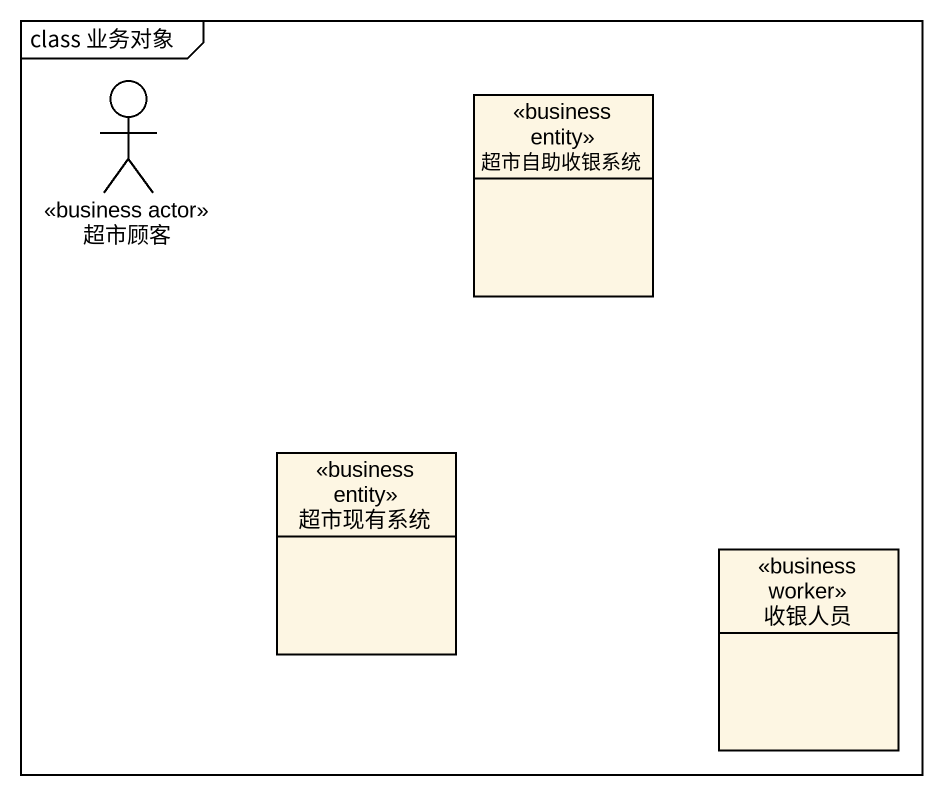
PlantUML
@startuml
mainframe class 业务对象
allowmixing
hide circle
hide empty members
actor 超市顾客 <<business actor>>
class 超市自助收银系统 <<business entity>>
class 超市现有系统 <<business entity>>
class 收银人员 <<business worker>>
@enduml
